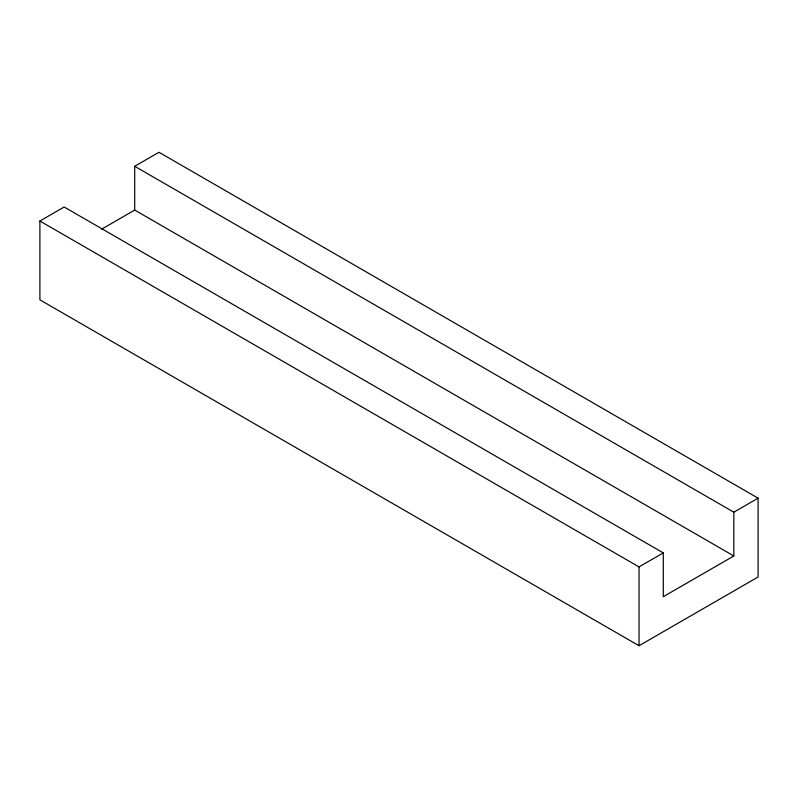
<?xml version="1.0" encoding="UTF-8"?>
<svg xmlns="http://www.w3.org/2000/svg" width="798" height="798" viewBox="0 0 798 798"><rect width="100%" height="100%" fill="white"/><g stroke="black" fill="none" stroke-linecap="round" stroke-linejoin="round"><path stroke-width="1.2" d="M134.702 166.283L158.972 152.268L758.1 498.171L758.1 576.984L639.028 645.732L39.9 299.829L39.9 221.016L64.169 207.001L663.298 552.904L663.298 596.695L733.831 555.967L733.831 512.186L134.702 166.283L134.702 210.064L733.831 555.967M101.575 229.196L134.702 210.064M39.9 221.016L639.028 566.919L663.298 552.904M733.831 512.186L758.1 498.171M639.028 566.919L639.028 645.732"/></g></svg>
